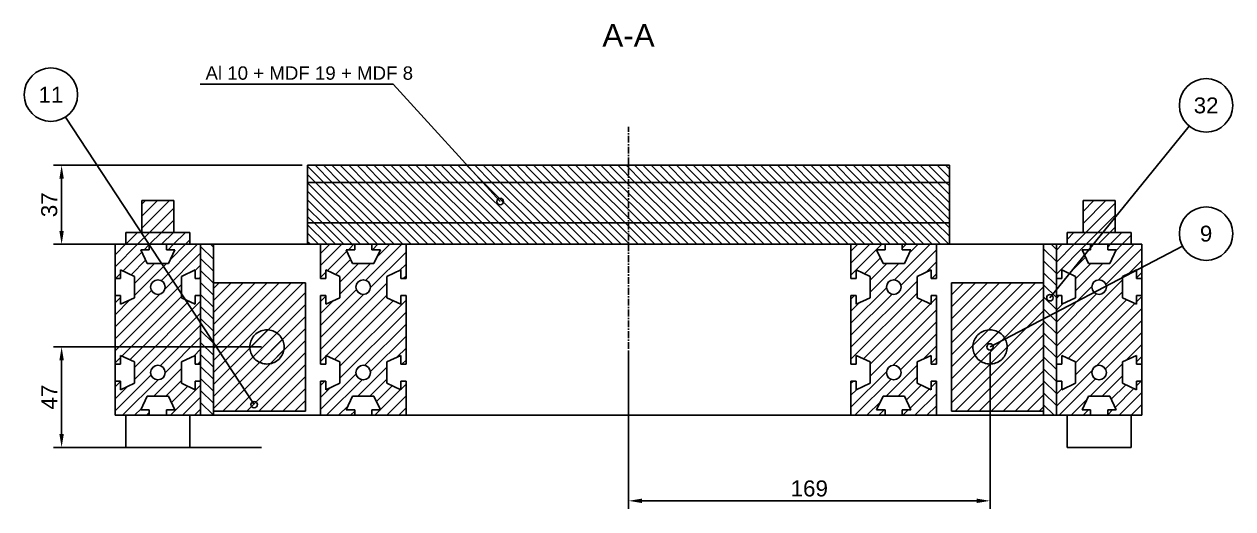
# Model space of a CAD drawing. Header units: millimetres. Extents: x 20 to 1736, y 5 to 589.
# Drawn here: x 357 to 583, y 308.5 to 399.2 of the extents above; entities that cross this region are included whole.
import ezdxf
from ezdxf.enums import TextEntityAlignment as Align

# ---------------------------------------------------------------- set-up
doc = ezdxf.new("R2010")
doc.units = ezdxf.units.MM
doc.header["$LTSCALE"] = 0.4
doc.linetypes.add('CENTER', pattern=[5.08, 3.175, -0.635, 0.635, -0.635])
for name, color, linetype in [('Osevye', 8, 'CENTER'), ('Rama', 7, 'CONTINUOUS'), ('Razmery', 8, 'CONTINUOUS'), ('Relsy', 5, 'CONTINUOUS'), ('Shtrihovka', 8, 'CONTINUOUS'), ('SHVP', 1, 'CONTINUOUS'), ('Stol', 34, 'CONTINUOUS'), ('Tekst', 7, 'CONTINUOUS'), ('Uzly', 94, 'CONTINUOUS')]:
    doc.layers.add(name, color=color, linetype=linetype)
doc.styles.add('CHERT', font='arial.ttf')
doc.dimstyles.new('T1', dxfattribs={"dimtxt": 3, "dimasz": 2.5, "dimexe": 1.5, "dimexo": 1, "dimgap": 0.8, "dimtad": 1, "dimtxsty": 'CHERT', "dimcen": 2.5, "dimazin": 3, "dimtfac": 1, "dimtmove": 0, "dimatfit": 3})

msp = doc.modelspace()

# ---------------------------------------------------------------- hatches: boundary and pattern name
at = {"layer": 'Shtrihovka'}
h = msp.add_hatch(dxfattribs=at)
h.set_pattern_fill('ANSI31', scale=0.35, angle=90)
h.paths.add_polyline_path([(410, 369.6), (530, 369.6), (530, 372.8), (410, 372.8)])
h = msp.add_hatch(dxfattribs=at)
h.set_pattern_fill('ANSI31', scale=0.35, angle=90)
h.paths.add_polyline_path([(410, 362), (530, 362), (530, 369.6), (410, 369.6)])
h = msp.add_hatch(dxfattribs=at)
h.set_pattern_fill('ANSI31', scale=0.5)
h.paths.add_polyline_path([(379, 360.2), (385, 360.2), (385, 366.2), (379, 366.2)])
h = msp.add_hatch(dxfattribs=at)
h.set_pattern_fill('ANSI31', scale=0.5)
h.paths.add_polyline_path([(555, 360.2), (561, 360.2), (561, 366.2), (555, 366.2)])
h = msp.add_hatch(dxfattribs=at)
h.set_pattern_fill('ANSI31', scale=0.35, angle=90)
h.paths.add_polyline_path([(410, 358), (530, 358), (530, 362), (410, 362)])
h = msp.add_hatch(dxfattribs=at)
h.set_pattern_fill('ANSI31', scale=0.5)
h.paths.add_polyline_path([(376, 358), (388, 358), (388, 360.2), (376, 360.2)])
h = msp.add_hatch(dxfattribs=at)
h.set_pattern_fill('ANSI31', scale=0.5)
h.paths.add_polyline_path([(552, 358), (564, 358), (564, 360.2), (552, 360.2)])
h = msp.add_hatch(dxfattribs=at)
h.set_pattern_fill('ANSI31', scale=0.5)
h.paths.add_polyline_path([(374, 326), (380.4, 326), (380.4, 327), (378.8, 327), (380, 329.6), (384, 329.6), (385.2, 327), (383.6, 327), (383.6, 326), (390, 326), (390, 332.4), (389, 332.4), (389, 330.8), (386.4, 332), (386.4, 336), (389, 337.2), (389, 335.6), (390, 335.6), (390, 348.4), (389, 348.4), (389, 346.8), (386.4, 348), (386.4, 352), (389, 353.2), (389, 351.6), (390, 351.6), (390, 358), (383.6, 358), (383.6, 357), (385.2, 357), (384, 354.4), (380, 354.4), (378.8, 357), (380.4, 357), (380.4, 358), (374, 358), (374, 351.6), (375, 351.6), (375, 353.2), (377.6, 352), (377.6, 348), (375, 346.8), (375, 348.4), (374, 348.4), (374, 335.6), (375, 335.6), (375, 337.2), (377.6, 336), (377.6, 332), (375, 330.8), (375, 332.4), (374, 332.4)])
h.paths.add_polyline_path([(383.36, 334), (383.3137, 334.352), (383.1778, 334.68), (382.9617, 334.9617), (382.68, 335.1778), (382.352, 335.3137), (382, 335.36), (381.648, 335.3137), (381.32, 335.1778), (381.0383, 334.9617), (380.8222, 334.68), (380.6863, 334.352), (380.64, 334), (380.6863, 333.648), (380.8222, 333.32), (381.0383, 333.0383), (381.32, 332.8222), (381.648, 332.6863), (382, 332.64), (382.352, 332.6863), (382.68, 332.8222), (382.9617, 333.0383), (383.1778, 333.32), (383.3137, 333.648)], flags=16)
h.paths.add_polyline_path([(383.36, 350), (383.3137, 350.352), (383.1778, 350.68), (382.9617, 350.9617), (382.68, 351.1778), (382.352, 351.3137), (382, 351.36), (381.648, 351.3137), (381.32, 351.1778), (381.0383, 350.9617), (380.8222, 350.68), (380.6863, 350.352), (380.64, 350), (380.6863, 349.648), (380.8222, 349.32), (381.0383, 349.0383), (381.32, 348.8222), (381.648, 348.6863), (382, 348.64), (382.352, 348.6863), (382.68, 348.8222), (382.9617, 349.0383), (383.1778, 349.32), (383.3137, 349.648)], flags=16)
h = msp.add_hatch(dxfattribs=at)
h.set_pattern_fill('ANSI31', scale=0.5, angle=90)
h.paths.add_polyline_path([(390, 326), (392.4, 326), (392.4, 358), (390, 358)])
h = msp.add_hatch(dxfattribs=at)
h.set_pattern_fill('ANSI31', scale=0.5)
h.paths.add_polyline_path([(412.4, 326), (418.8, 326), (418.8, 327), (417.2, 327), (418.4, 329.6), (422.4, 329.6), (423.6, 327), (422, 327), (422, 326), (428.4, 326), (428.4, 332.4), (427.4, 332.4), (427.4, 330.8), (424.8, 332), (424.8, 336), (427.4, 337.2), (427.4, 335.6), (428.4, 335.6), (428.4, 348.4), (427.4, 348.4), (427.4, 346.8), (424.8, 348), (424.8, 352), (427.4, 353.2), (427.4, 351.6), (428.4, 351.6), (428.4, 358), (422, 358), (422, 357), (423.6, 357), (422.4, 354.4), (418.4, 354.4), (417.2, 357), (418.8, 357), (418.8, 358), (412.4, 358), (412.4, 351.6), (413.4, 351.6), (413.4, 353.2), (416, 352), (416, 348), (413.4, 346.8), (413.4, 348.4), (412.4, 348.4), (412.4, 335.6), (413.4, 335.6), (413.4, 337.2), (416, 336), (416, 332), (413.4, 330.8), (413.4, 332.4), (412.4, 332.4)])
h.paths.add_polyline_path([(421.76, 334), (421.7137, 334.352), (421.5778, 334.68), (421.3617, 334.9617), (421.08, 335.1778), (420.752, 335.3137), (420.4, 335.36), (420.048, 335.3137), (419.72, 335.1778), (419.4383, 334.9617), (419.2222, 334.68), (419.0863, 334.352), (419.04, 334), (419.0863, 333.648), (419.2222, 333.32), (419.4383, 333.0383), (419.72, 332.8222), (420.048, 332.6863), (420.4, 332.64), (420.752, 332.6863), (421.08, 332.8222), (421.3617, 333.0383), (421.5778, 333.32), (421.7137, 333.648)], flags=16)
h.paths.add_polyline_path([(421.76, 350), (421.7137, 350.352), (421.5778, 350.68), (421.3617, 350.9617), (421.08, 351.1778), (420.752, 351.3137), (420.4, 351.36), (420.048, 351.3137), (419.72, 351.1778), (419.4383, 350.9617), (419.2222, 350.68), (419.0863, 350.352), (419.04, 350), (419.0863, 349.648), (419.2222, 349.32), (419.4383, 349.0383), (419.72, 348.8222), (420.048, 348.6863), (420.4, 348.64), (420.752, 348.6863), (421.08, 348.8222), (421.3617, 349.0383), (421.5778, 349.32), (421.7137, 349.648)], flags=16)
h = msp.add_hatch(dxfattribs=at)
h.set_pattern_fill('ANSI31', scale=0.5)
h.paths.add_polyline_path([(511.6, 326), (518, 326), (518, 327), (516.4, 327), (517.6, 329.6), (521.6, 329.6), (522.8, 327), (521.2, 327), (521.2, 326), (527.6, 326), (527.6, 332.4), (526.6, 332.4), (526.6, 330.8), (524, 332), (524, 336), (526.6, 337.2), (526.6, 335.6), (527.6, 335.6), (527.6, 348.4), (526.6, 348.4), (526.6, 346.8), (524, 348), (524, 352), (526.6, 353.2), (526.6, 351.6), (527.6, 351.6), (527.6, 358), (521.2, 358), (521.2, 357), (522.8, 357), (521.6, 354.4), (517.6, 354.4), (516.4, 357), (518, 357), (518, 358), (511.6, 358), (511.6, 351.6), (512.6, 351.6), (512.6, 353.2), (515.2, 352), (515.2, 348), (512.6, 346.8), (512.6, 348.4), (511.6, 348.4), (511.6, 335.6), (512.6, 335.6), (512.6, 337.2), (515.2, 336), (515.2, 332), (512.6, 330.8), (512.6, 332.4), (511.6, 332.4)])
h.paths.add_polyline_path([(520.96, 334), (520.9137, 334.352), (520.7778, 334.68), (520.5617, 334.9617), (520.28, 335.1778), (519.952, 335.3137), (519.6, 335.36), (519.248, 335.3137), (518.92, 335.1778), (518.6383, 334.9617), (518.4222, 334.68), (518.2863, 334.352), (518.24, 334), (518.2863, 333.648), (518.4222, 333.32), (518.6383, 333.0383), (518.92, 332.8222), (519.248, 332.6863), (519.6, 332.64), (519.952, 332.6863), (520.28, 332.8222), (520.5617, 333.0383), (520.7778, 333.32), (520.9137, 333.648)], flags=16)
h.paths.add_polyline_path([(520.96, 350), (520.9137, 350.352), (520.7778, 350.68), (520.5617, 350.9617), (520.28, 351.1778), (519.952, 351.3137), (519.6, 351.36), (519.248, 351.3137), (518.92, 351.1778), (518.6383, 350.9617), (518.4222, 350.68), (518.2863, 350.352), (518.24, 350), (518.2863, 349.648), (518.4222, 349.32), (518.6383, 349.0383), (518.92, 348.8222), (519.248, 348.6863), (519.6, 348.64), (519.952, 348.6863), (520.28, 348.8222), (520.5617, 349.0383), (520.7778, 349.32), (520.9137, 349.648)], flags=16)
h = msp.add_hatch(dxfattribs=at)
h.set_pattern_fill('ANSI31', scale=0.5, angle=90)
h.paths.add_polyline_path([(547.6, 326), (550, 326), (550, 358), (547.6, 358)])
h = msp.add_hatch(dxfattribs=at)
h.set_pattern_fill('ANSI31', scale=0.5)
h.paths.add_polyline_path([(550, 326), (556.4, 326), (556.4, 327), (554.8, 327), (556, 329.6), (560, 329.6), (561.2, 327), (559.6, 327), (559.6, 326), (566, 326), (566, 332.4), (565, 332.4), (565, 330.8), (562.4, 332), (562.4, 336), (565, 337.2), (565, 335.6), (566, 335.6), (566, 348.4), (565, 348.4), (565, 346.8), (562.4, 348), (562.4, 352), (565, 353.2), (565, 351.6), (566, 351.6), (566, 358), (559.6, 358), (559.6, 357), (561.2, 357), (560, 354.4), (556, 354.4), (554.8, 357), (556.4, 357), (556.4, 358), (550, 358), (550, 351.6), (551, 351.6), (551, 353.2), (553.6, 352), (553.6, 348), (551, 346.8), (551, 348.4), (550, 348.4), (550, 335.6), (551, 335.6), (551, 337.2), (553.6, 336), (553.6, 332), (551, 330.8), (551, 332.4), (550, 332.4)])
h.paths.add_polyline_path([(559.36, 334), (559.3137, 334.352), (559.1778, 334.68), (558.9617, 334.9617), (558.68, 335.1778), (558.352, 335.3137), (558, 335.36), (557.648, 335.3137), (557.32, 335.1778), (557.0383, 334.9617), (556.8222, 334.68), (556.6863, 334.352), (556.64, 334), (556.6863, 333.648), (556.8222, 333.32), (557.0383, 333.0383), (557.32, 332.8222), (557.648, 332.6863), (558, 332.64), (558.352, 332.6863), (558.68, 332.8222), (558.9617, 333.0383), (559.1778, 333.32), (559.3137, 333.648)], flags=16)
h.paths.add_polyline_path([(559.36, 350), (559.3137, 350.352), (559.1778, 350.68), (558.9617, 350.9617), (558.68, 351.1778), (558.352, 351.3137), (558, 351.36), (557.648, 351.3137), (557.32, 351.1778), (557.0383, 350.9617), (556.8222, 350.68), (556.6863, 350.352), (556.64, 350), (556.6863, 349.648), (556.8222, 349.32), (557.0383, 349.0383), (557.32, 348.8222), (557.648, 348.6863), (558, 348.64), (558.352, 348.6863), (558.68, 348.8222), (558.9617, 349.0383), (559.1778, 349.32), (559.3137, 349.648)], flags=16)
h = msp.add_hatch(dxfattribs=at)
h.set_pattern_fill('ANSI31', scale=0.5)
h.paths.add_polyline_path([(392.4, 326.8), (409.6, 326.8), (409.6, 350.8), (392.4, 350.8)])
h = msp.add_hatch(dxfattribs=at)
h.set_pattern_fill('ANSI31', scale=0.5)
h.paths.add_polyline_path([(530.4, 326.8), (547.6, 326.8), (547.6, 350.8), (530.4, 350.8)])
h = msp.add_hatch(dxfattribs=at)
h.set_pattern_fill('ANSI31', scale=0.5)
h.paths.add_polyline_path([(405.6, 338.8), (405.491, 339.6282), (405.1713, 340.4), (404.6627, 341.0627), (404, 341.5713), (403.2282, 341.891), (402.4, 342), (401.5718, 341.891), (400.8, 341.5713), (400.1373, 341.0627), (399.6287, 340.4), (399.309, 339.6282), (399.2, 338.8), (399.309, 337.9718), (399.6287, 337.2), (400.1373, 336.5373), (400.8, 336.0287), (401.5718, 335.709), (402.4, 335.6), (403.2282, 335.709), (404, 336.0287), (404.6627, 336.5373), (405.1713, 337.2), (405.491, 337.9718)])
h = msp.add_hatch(dxfattribs=at)
h.set_pattern_fill('ANSI31', scale=0.5)
h.paths.add_polyline_path([(540.8, 338.8), (540.691, 339.6282), (540.3713, 340.4), (539.8627, 341.0627), (539.2, 341.5713), (538.4282, 341.891), (537.6, 342), (536.7718, 341.891), (536, 341.5713), (535.3373, 341.0627), (534.8287, 340.4), (534.509, 339.6282), (534.4, 338.8), (534.509, 337.9718), (534.8287, 337.2), (535.3373, 336.5373), (536, 336.0287), (536.7718, 335.709), (537.6, 335.6), (538.4282, 335.709), (539.2, 336.0287), (539.8627, 336.5373), (540.3713, 337.2), (540.691, 337.9718)])

# ---------------------------------------------------------------- linework, layer by layer
at = {"layer": 'Osevye'}
msp.add_line((470, 312), (470, 380), dxfattribs=at)
at = {"layer": 'Rama'}
for p, q in [((380.4, 358), (374, 358)), ((374, 358), (374, 351.6)), ((380.4, 357), (380.4, 358)), ((390, 358), (383.6, 358)), ((383.6, 358), (383.6, 357)), ((390, 358), (550, 358)), ((390, 326), (390, 358)), ((390, 351.6), (390, 358)), ((418.8, 358), (412.4, 358)), ((412.4, 358), (412.4, 351.6)), ((418.8, 357), (418.8, 358)), ((428.4, 358), (422, 358)), ((422, 358), (422, 357)), ((428.4, 351.6), (428.4, 358)), ((518, 358), (511.6, 358)), ((511.6, 358), (511.6, 351.6)), ((518, 357), (518, 358)), ((527.6, 358), (521.2, 358)), ((521.2, 358), (521.2, 357)), ((527.6, 351.6), (527.6, 358)), ((550, 326), (550, 358)), ((556.4, 358), (550, 358)), ((550, 358), (550, 351.6)), ((556.4, 357), (556.4, 358)), ((566, 358), (559.6, 358)), ((559.6, 358), (559.6, 357)), ((566, 351.6), (566, 358)), ((380, 354.4), (378.8, 357)), ((378.8, 357), (380.4, 357)), ((383.6, 357), (385.2, 357)), ((385.2, 357), (384, 354.4)), ((418.4, 354.4), (417.2, 357)), ((417.2, 357), (418.8, 357)), ((422, 357), (423.6, 357)), ((423.6, 357), (422.4, 354.4)), ((517.6, 354.4), (516.4, 357)), ((516.4, 357), (518, 357)), ((521.2, 357), (522.8, 357)), ((522.8, 357), (521.6, 354.4)), ((556, 354.4), (554.8, 357)), ((554.8, 357), (556.4, 357)), ((559.6, 357), (561.2, 357)), ((561.2, 357), (560, 354.4)), ((375, 351.6), (375, 353.2)), ((375, 353.2), (377.6, 352)), ((384, 354.4), (380, 354.4)), ((386.4, 352), (389, 353.2)), ((389, 353.2), (389, 351.6)), ((413.4, 351.6), (413.4, 353.2)), ((413.4, 353.2), (416, 352)), ((422.4, 354.4), (418.4, 354.4)), ((424.8, 352), (427.4, 353.2)), ((427.4, 353.2), (427.4, 351.6)), ((512.6, 351.6), (512.6, 353.2)), ((512.6, 353.2), (515.2, 352)), ((521.6, 354.4), (517.6, 354.4)), ((524, 352), (526.6, 353.2)), ((526.6, 353.2), (526.6, 351.6)), ((551, 351.6), (551, 353.2)), ((551, 353.2), (553.6, 352)), ((560, 354.4), (556, 354.4)), ((562.4, 352), (565, 353.2)), ((565, 353.2), (565, 351.6)), ((374, 351.6), (375, 351.6)), ((377.6, 352), (377.6, 348)), ((386.4, 348), (386.4, 352)), ((389, 351.6), (390, 351.6)), ((412.4, 351.6), (413.4, 351.6)), ((416, 352), (416, 348)), ((424.8, 348), (424.8, 352)), ((427.4, 351.6), (428.4, 351.6)), ((511.6, 351.6), (512.6, 351.6)), ((515.2, 352), (515.2, 348)), ((524, 348), (524, 352)), ((526.6, 351.6), (527.6, 351.6)), ((550, 351.6), (551, 351.6)), ((553.6, 352), (553.6, 348)), ((562.4, 348), (562.4, 352)), ((565, 351.6), (566, 351.6)), ((375, 348.4), (374, 348.4)), ((374, 348.4), (374, 335.6)), ((375, 346.8), (375, 348.4)), ((390, 348.4), (389, 348.4)), ((389, 348.4), (389, 346.8)), ((390, 335.6), (390, 348.4)), ((413.4, 348.4), (412.4, 348.4)), ((412.4, 348.4), (412.4, 335.6)), ((413.4, 346.8), (413.4, 348.4)), ((428.4, 348.4), (427.4, 348.4)), ((427.4, 348.4), (427.4, 346.8)), ((428.4, 335.6), (428.4, 348.4)), ((512.6, 348.4), (511.6, 348.4)), ((511.6, 348.4), (511.6, 335.6)), ((512.6, 346.8), (512.6, 348.4)), ((527.6, 348.4), (526.6, 348.4)), ((526.6, 348.4), (526.6, 346.8)), ((527.6, 335.6), (527.6, 348.4)), ((551, 348.4), (550, 348.4)), ((550, 348.4), (550, 335.6)), ((551, 346.8), (551, 348.4)), ((566, 348.4), (565, 348.4)), ((565, 348.4), (565, 346.8)), ((566, 335.6), (566, 348.4)), ((377.6, 348), (375, 346.8)), ((389, 346.8), (386.4, 348)), ((416, 348), (413.4, 346.8)), ((427.4, 346.8), (424.8, 348)), ((515.2, 348), (512.6, 346.8)), ((526.6, 346.8), (524, 348)), ((553.6, 348), (551, 346.8)), ((565, 346.8), (562.4, 348)), ((375, 335.6), (375, 337.2)), ((375, 337.2), (377.6, 336)), ((386.4, 336), (389, 337.2)), ((389, 337.2), (389, 335.6)), ((413.4, 335.6), (413.4, 337.2)), ((413.4, 337.2), (416, 336)), ((424.8, 336), (427.4, 337.2)), ((427.4, 337.2), (427.4, 335.6)), ((512.6, 335.6), (512.6, 337.2)), ((512.6, 337.2), (515.2, 336)), ((524, 336), (526.6, 337.2)), ((526.6, 337.2), (526.6, 335.6)), ((551, 335.6), (551, 337.2)), ((551, 337.2), (553.6, 336)), ((562.4, 336), (565, 337.2)), ((565, 337.2), (565, 335.6)), ((374, 335.6), (375, 335.6)), ((377.6, 336), (377.6, 332)), ((386.4, 332), (386.4, 336)), ((389, 335.6), (390, 335.6)), ((412.4, 335.6), (413.4, 335.6)), ((416, 336), (416, 332)), ((424.8, 332), (424.8, 336)), ((427.4, 335.6), (428.4, 335.6)), ((511.6, 335.6), (512.6, 335.6)), ((515.2, 336), (515.2, 332)), ((524, 332), (524, 336)), ((526.6, 335.6), (527.6, 335.6)), ((550, 335.6), (551, 335.6)), ((553.6, 336), (553.6, 332)), ((562.4, 332), (562.4, 336)), ((565, 335.6), (566, 335.6)), ((375, 332.4), (374, 332.4)), ((374, 332.4), (374, 326)), ((375, 330.8), (375, 332.4)), ((390, 332.4), (389, 332.4)), ((389, 332.4), (389, 330.8)), ((390, 326), (390, 332.4)), ((413.4, 332.4), (412.4, 332.4)), ((412.4, 332.4), (412.4, 326)), ((413.4, 330.8), (413.4, 332.4)), ((428.4, 332.4), (427.4, 332.4)), ((427.4, 332.4), (427.4, 330.8)), ((428.4, 326), (428.4, 332.4)), ((512.6, 332.4), (511.6, 332.4)), ((511.6, 332.4), (511.6, 326)), ((512.6, 330.8), (512.6, 332.4)), ((527.6, 332.4), (526.6, 332.4)), ((526.6, 332.4), (526.6, 330.8)), ((527.6, 326), (527.6, 332.4)), ((551, 332.4), (550, 332.4)), ((550, 332.4), (550, 326)), ((551, 330.8), (551, 332.4)), ((566, 332.4), (565, 332.4)), ((565, 332.4), (565, 330.8)), ((566, 326), (566, 332.4)), ((377.6, 332), (375, 330.8)), ((389, 330.8), (386.4, 332)), ((416, 332), (413.4, 330.8)), ((427.4, 330.8), (424.8, 332)), ((515.2, 332), (512.6, 330.8)), ((526.6, 330.8), (524, 332)), ((553.6, 332), (551, 330.8)), ((565, 330.8), (562.4, 332)), ((378.8, 327), (380, 329.6)), ((380, 329.6), (384, 329.6)), ((384, 329.6), (385.2, 327)), ((417.2, 327), (418.4, 329.6)), ((418.4, 329.6), (422.4, 329.6)), ((422.4, 329.6), (423.6, 327)), ((516.4, 327), (517.6, 329.6)), ((517.6, 329.6), (521.6, 329.6)), ((521.6, 329.6), (522.8, 327)), ((554.8, 327), (556, 329.6)), ((556, 329.6), (560, 329.6)), ((560, 329.6), (561.2, 327)), ((374, 326), (380.4, 326)), ((376, 326), (388, 326)), ((376, 320), (376, 326)), ((380.4, 327), (378.8, 327)), ((380.4, 326), (380.4, 327)), ((385.2, 327), (383.6, 327)), ((383.6, 327), (383.6, 326)), ((383.6, 326), (390, 326)), ((388, 320), (388, 326)), ((390, 326), (550, 326)), ((412.4, 326), (418.8, 326)), ((418.8, 327), (417.2, 327)), ((418.8, 326), (418.8, 327)), ((423.6, 327), (422, 327)), ((422, 327), (422, 326)), ((422, 326), (428.4, 326)), ((511.6, 326), (518, 326)), ((518, 327), (516.4, 327)), ((518, 326), (518, 327)), ((522.8, 327), (521.2, 327)), ((521.2, 327), (521.2, 326)), ((521.2, 326), (527.6, 326)), ((550, 326), (556.4, 326)), ((552, 326), (564, 326)), ((552, 320), (552, 326)), ((556.4, 327), (554.8, 327)), ((556.4, 326), (556.4, 327)), ((561.2, 327), (559.6, 327)), ((559.6, 327), (559.6, 326)), ((559.6, 326), (566, 326)), ((564, 320), (564, 326)), ((376, 320), (388, 320)), ((552, 320), (564, 320))]:
    msp.add_line(p, q, dxfattribs=at)
for centre in [(382, 350), (420.4, 350), (519.6, 350), (558, 350), (382, 334), (420.4, 334), (519.6, 334), (558, 334)]:
    msp.add_circle(centre, 1.36, dxfattribs=at)
at = {"layer": 'Relsy'}
for p, q in [((379, 366.2), (385, 366.2)), ((379, 360.2), (379, 366.2)), ((385, 360.2), (385, 366.2)), ((555, 366.2), (561, 366.2)), ((555, 360.2), (555, 366.2)), ((561, 360.2), (561, 366.2)), ((376, 360.2), (388, 360.2)), ((376, 358), (376, 360.2)), ((379, 360.2), (385, 360.2)), ((388, 358), (388, 360.2)), ((552, 360.2), (564, 360.2)), ((552, 358), (552, 360.2)), ((555, 360.2), (561, 360.2)), ((564, 358), (564, 360.2)), ((376, 358), (388, 358)), ((552, 358), (564, 358))]:
    msp.add_line(p, q, dxfattribs=at)
at = {"layer": 'SHVP'}
for p, q in [((400.5646, 341.4213), (400.3431, 341.2513)), ((400.8, 341.5713), (400.5646, 341.4213)), ((401.0476, 341.7002), (400.8, 341.5713)), ((401.3055, 341.807), (401.0476, 341.7002)), ((401.5718, 341.891), (401.3055, 341.807)), ((401.8443, 341.9514), (401.5718, 341.891)), ((402.1211, 341.9878), (401.8443, 341.9514)), ((402.4, 342), (402.1211, 341.9878)), ((402.6789, 341.9878), (402.4, 342)), ((402.9557, 341.9514), (402.6789, 341.9878)), ((403.2282, 341.891), (402.9557, 341.9514)), ((403.4945, 341.807), (403.2282, 341.891)), ((403.7524, 341.7002), (403.4945, 341.807)), ((404, 341.5713), (403.7524, 341.7002)), ((404.2354, 341.4213), (404, 341.5713)), ((404.4569, 341.2513), (404.2354, 341.4213)), ((535.7646, 341.4213), (535.5431, 341.2513)), ((536, 341.5713), (535.7646, 341.4213)), ((536.2476, 341.7002), (536, 341.5713)), ((536.5055, 341.807), (536.2476, 341.7002)), ((536.7718, 341.891), (536.5055, 341.807)), ((537.0443, 341.9514), (536.7718, 341.891)), ((537.3211, 341.9878), (537.0443, 341.9514)), ((537.6, 342), (537.3211, 341.9878)), ((537.8789, 341.9878), (537.6, 342)), ((538.1557, 341.9514), (537.8789, 341.9878)), ((538.4282, 341.891), (538.1557, 341.9514)), ((538.6945, 341.807), (538.4282, 341.891)), ((538.9524, 341.7002), (538.6945, 341.807)), ((539.2, 341.5713), (538.9524, 341.7002)), ((539.4354, 341.4213), (539.2, 341.5713)), ((539.6569, 341.2513), (539.4354, 341.4213)), ((399.2122, 339.0789), (399.2, 338.8)), ((399.2486, 339.3557), (399.2122, 339.0789)), ((399.309, 339.6282), (399.2486, 339.3557)), ((399.393, 339.8945), (399.309, 339.6282)), ((399.4998, 340.1524), (399.393, 339.8945)), ((399.6287, 340.4), (399.4998, 340.1524)), ((399.7787, 340.6354), (399.6287, 340.4)), ((399.9487, 340.8569), (399.7787, 340.6354)), ((400.1373, 341.0627), (399.9487, 340.8569)), ((400.3431, 341.2513), (400.1373, 341.0627)), ((404.6627, 341.0627), (404.4569, 341.2513)), ((404.8513, 340.8569), (404.6627, 341.0627)), ((405.0213, 340.6354), (404.8513, 340.8569)), ((405.1713, 340.4), (405.0213, 340.6354)), ((405.3002, 340.1524), (405.1713, 340.4)), ((405.407, 339.8945), (405.3002, 340.1524)), ((405.491, 339.6282), (405.407, 339.8945)), ((405.5514, 339.3557), (405.491, 339.6282)), ((405.5878, 339.0789), (405.5514, 339.3557)), ((405.6, 338.8), (405.5878, 339.0789)), ((534.4122, 339.0789), (534.4, 338.8)), ((534.4486, 339.3557), (534.4122, 339.0789)), ((534.509, 339.6282), (534.4486, 339.3557)), ((534.593, 339.8945), (534.509, 339.6282)), ((534.6998, 340.1524), (534.593, 339.8945)), ((534.8287, 340.4), (534.6998, 340.1524)), ((534.9787, 340.6354), (534.8287, 340.4)), ((535.1487, 340.8569), (534.9787, 340.6354)), ((535.3373, 341.0627), (535.1487, 340.8569)), ((535.5431, 341.2513), (535.3373, 341.0627)), ((539.8627, 341.0627), (539.6569, 341.2513)), ((540.0513, 340.8569), (539.8627, 341.0627)), ((540.2213, 340.6354), (540.0513, 340.8569)), ((540.3713, 340.4), (540.2213, 340.6354)), ((540.5002, 340.1524), (540.3713, 340.4)), ((540.607, 339.8945), (540.5002, 340.1524)), ((540.691, 339.6282), (540.607, 339.8945)), ((540.7514, 339.3557), (540.691, 339.6282)), ((540.7878, 339.0789), (540.7514, 339.3557)), ((540.8, 338.8), (540.7878, 339.0789)), ((399.2, 338.8), (399.2122, 338.5211)), ((399.2122, 338.5211), (399.2486, 338.2443)), ((399.2486, 338.2443), (399.309, 337.9718)), ((399.309, 337.9718), (399.393, 337.7055)), ((399.393, 337.7055), (399.4998, 337.4476)), ((399.4998, 337.4476), (399.6287, 337.2)), ((399.6287, 337.2), (399.7787, 336.9646)), ((399.7787, 336.9646), (399.9487, 336.7431)), ((399.9487, 336.7431), (400.1373, 336.5373)), ((404.6627, 336.5373), (404.8513, 336.7431)), ((404.8513, 336.7431), (405.0213, 336.9646)), ((405.0213, 336.9646), (405.1713, 337.2)), ((405.1713, 337.2), (405.3002, 337.4476)), ((405.3002, 337.4476), (405.407, 337.7055)), ((405.407, 337.7055), (405.491, 337.9718)), ((405.491, 337.9718), (405.5514, 338.2443)), ((405.5514, 338.2443), (405.5878, 338.5211)), ((405.5878, 338.5211), (405.6, 338.8)), ((534.4, 338.8), (534.4122, 338.5211)), ((534.4122, 338.5211), (534.4486, 338.2443)), ((534.4486, 338.2443), (534.509, 337.9718)), ((534.509, 337.9718), (534.593, 337.7055)), ((534.593, 337.7055), (534.6998, 337.4476)), ((534.6998, 337.4476), (534.8287, 337.2)), ((534.8287, 337.2), (534.9787, 336.9646)), ((534.9787, 336.9646), (535.1487, 336.7431)), ((535.1487, 336.7431), (535.3373, 336.5373)), ((539.8627, 336.5373), (540.0513, 336.7431)), ((540.0513, 336.7431), (540.2213, 336.9646)), ((540.2213, 336.9646), (540.3713, 337.2)), ((540.3713, 337.2), (540.5002, 337.4476)), ((540.5002, 337.4476), (540.607, 337.7055)), ((540.607, 337.7055), (540.691, 337.9718)), ((540.691, 337.9718), (540.7514, 338.2443)), ((540.7514, 338.2443), (540.7878, 338.5211)), ((540.7878, 338.5211), (540.8, 338.8)), ((400.1373, 336.5373), (400.3431, 336.3487)), ((400.3431, 336.3487), (400.5646, 336.1787)), ((400.5646, 336.1787), (400.8, 336.0287)), ((400.8, 336.0287), (401.0476, 335.8998)), ((401.0476, 335.8998), (401.3055, 335.793)), ((401.3055, 335.793), (401.5718, 335.709)), ((401.5718, 335.709), (401.8443, 335.6486)), ((401.8443, 335.6486), (402.1211, 335.6122)), ((402.1211, 335.6122), (402.4, 335.6)), ((402.4, 335.6), (402.6789, 335.6122)), ((402.6789, 335.6122), (402.9557, 335.6486)), ((402.9557, 335.6486), (403.2282, 335.709)), ((403.2282, 335.709), (403.4945, 335.793)), ((403.4945, 335.793), (403.7524, 335.8998)), ((403.7524, 335.8998), (404, 336.0287)), ((404, 336.0287), (404.2354, 336.1787)), ((404.2354, 336.1787), (404.4569, 336.3487)), ((404.4569, 336.3487), (404.6627, 336.5373)), ((535.3373, 336.5373), (535.5431, 336.3487)), ((535.5431, 336.3487), (535.7646, 336.1787)), ((535.7646, 336.1787), (536, 336.0287)), ((536, 336.0287), (536.2476, 335.8998)), ((536.2476, 335.8998), (536.5055, 335.793)), ((536.5055, 335.793), (536.7718, 335.709)), ((536.7718, 335.709), (537.0443, 335.6486)), ((537.0443, 335.6486), (537.3211, 335.6122)), ((537.3211, 335.6122), (537.6, 335.6)), ((537.6, 335.6), (537.8789, 335.6122)), ((537.8789, 335.6122), (538.1557, 335.6486)), ((538.1557, 335.6486), (538.4282, 335.709)), ((538.4282, 335.709), (538.6945, 335.793)), ((538.6945, 335.793), (538.9524, 335.8998)), ((538.9524, 335.8998), (539.2, 336.0287)), ((539.2, 336.0287), (539.4354, 336.1787)), ((539.4354, 336.1787), (539.6569, 336.3487)), ((539.6569, 336.3487), (539.8627, 336.5373))]:
    msp.add_line(p, q, dxfattribs=at)
at = {"layer": 'Stol'}
for p, q in [((410, 372.8), (530, 372.8)), ((410, 369.6), (410, 372.8)), ((530, 369.6), (530, 372.8)), ((410, 369.6), (530, 369.6)), ((410, 362), (410, 369.6)), ((410, 369.6), (530, 369.6)), ((530, 362), (530, 369.6)), ((410, 362), (530, 362)), ((410, 358), (410, 362)), ((410, 362), (530, 362)), ((530, 358), (530, 362)), ((410, 358), (530, 358))]:
    msp.add_line(p, q, dxfattribs=at)
at = {"layer": 'Tekst'}
for p, q in [((389.9, 388), (426, 388)), ((446, 366), (426, 388)), ((364.7401, 381.8177), (400, 328)), ((574.8503, 380.1168), (548.8, 348)), ((573.5726, 357.6767), (537.6, 338.8))]:
    msp.add_line(p, q, dxfattribs=at)
for centre, radius in [((362, 386), 5), ((578, 384), 5), ((446, 366), 0.6), ((578, 360), 5), ((548.8, 348), 0.6), ((537.6, 338.8), 0.6), ((400, 328), 0.6)]:
    msp.add_circle(centre, radius, dxfattribs=at)
at = {"layer": 'Uzly'}
for p, q in [((374, 358), (426, 358)), ((374, 326), (374, 358)), ((390, 358), (392.4, 358)), ((390, 326), (390, 358)), ((390, 358), (392.4, 358)), ((390, 326), (390, 358)), ((392.4, 326), (392.4, 358)), ((392.4, 326), (392.4, 358)), ((514, 358), (566, 358)), ((547.6, 358), (550, 358)), ((547.6, 326), (547.6, 358)), ((547.6, 358), (550, 358)), ((547.6, 326), (547.6, 358)), ((550, 326), (550, 358)), ((550, 326), (550, 358)), ((566, 326), (566, 358)), ((392.4, 350.8), (409.6, 350.8)), ((392.4, 326.8), (392.4, 350.8)), ((392.4, 350.8), (409.6, 350.8)), ((392.4, 326.8), (392.4, 350.8)), ((409.6, 326.8), (409.6, 350.8)), ((409.6, 326.8), (409.6, 350.8)), ((530.4, 350.8), (547.6, 350.8)), ((530.4, 326.8), (530.4, 350.8)), ((530.4, 350.8), (547.6, 350.8)), ((530.4, 326.8), (530.4, 350.8)), ((547.6, 326.8), (547.6, 350.8)), ((547.6, 326.8), (547.6, 350.8)), ((374, 326), (426, 326)), ((390, 326), (392.4, 326)), ((390, 326), (392.4, 326)), ((392.4, 326.8), (409.6, 326.8)), ((392.4, 326.8), (409.6, 326.8)), ((514, 326), (566, 326)), ((530.4, 326.8), (547.6, 326.8)), ((530.4, 326.8), (547.6, 326.8)), ((547.6, 326), (550, 326)), ((547.6, 326), (550, 326))]:
    msp.add_line(p, q, dxfattribs=at)

# ---------------------------------------------------------------- texts
at = {"layer": 'Tekst', "style": 'CHERT'}
msp.add_text('A-A', height=4.2, dxfattribs=at).set_placement((470, 395), align=Align.CENTER)
msp.add_text('Al 10 + MDF 19 + MDF 8', height=2.5, dxfattribs=at).set_placement((390.9, 388.8))
for s, p in [('11', (362, 386)), ('32', (578, 384)), ('9', (578, 360))]:
    msp.add_text(s, height=2.975, dxfattribs=at).set_placement(p, align=Align.MIDDLE_CENTER)

# ---------------------------------------------------------------- dimensions: what is measured, and where the dimension line sits
at = {"layer": 'Razmery'}
for base, p1, p2, text in [((364, 358), (410, 358), (410, 372.8), '37'), ((364, 320), (402.4, 320), (402.4, 338.8), '47')]:
    msp.add_linear_dim(base=base, p1=p1, p2=p2, angle=90, text=text, dimstyle='T1', override={"dimlfac": 2.5}, dxfattribs=at).render()
msp.add_linear_dim(base=(470, 310), p1=(470, 338.8), p2=(537.6, 338.8), text='169', dimstyle='T1', override={"dimlfac": 2.5}, dxfattribs=at).render()

doc.saveas('drawing.dxf')
